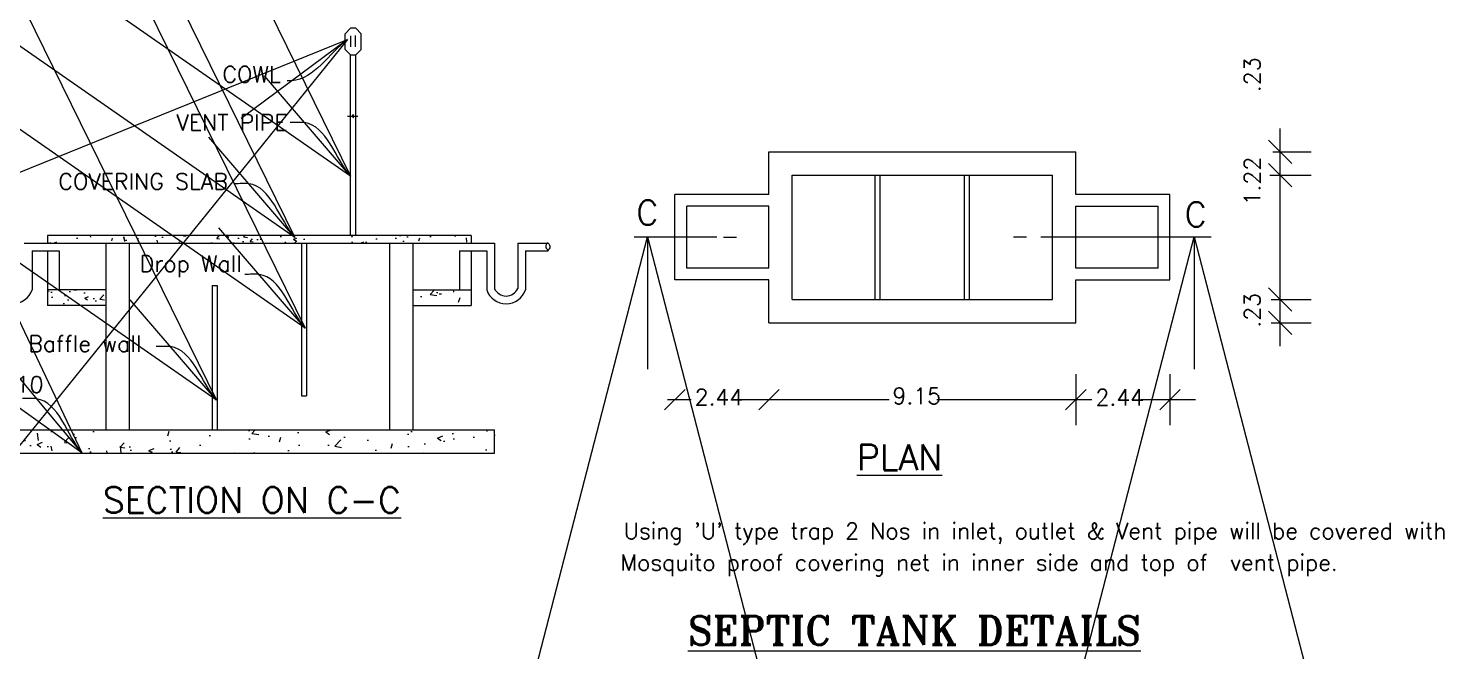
# Model space of a CAD drawing. Header units: metres. Extents: x -1560823 to -1560091, y 43631 to 43698.
# Drawn here: x -1560405.92 to -1560395.23, y 43683.25 to 43687.95 of the extents above; entities that cross this region are included whole.
import ezdxf

# ---------------------------------------------------------------- set-up
doc = ezdxf.new("R2010")
doc.units = ezdxf.units.M
doc.header["$LTSCALE"] = 750
doc.header["$MEASUREMENT"] = 0
doc.linetypes.add('HIDDENX2', pattern=[0.75, 0.5, -0.25])
doc.layers.get('0').update_dxf_attribs({"lineweight": 5})
doc.styles.add('56', font='romant.shx')
doc.styles.add('ROMANS', font='romans__.ttf', dxfattribs={"width": 0.75})
doc.dimstyles.new('Aec_Arch_I$7', dxfattribs={"dimscale": 96, "dimtxt": 0.125, "dimasz": 0.125, "dimexe": 0.125, "dimexo": 0.125, "dimgap": 0.0625, "dimtad": 1, "dimdec": 1, "dimzin": 3, "dimdsep": 46, "dimlunit": 4, "dimtxsty": 'ROMANS', "dimblk": 'OBLIQUE', "dimcen": 0.09375, "dimdle": 0.125, "dimadec": 0, "dimazin": 0, "dimtfac": 0.75, "dimtdec": 1, "dimtofl": 0, "dimtmove": 2, "dimatfit": 3, "dimfxl": 0, "dimfrac": 1, "dimtolj": 1, "dimtzin": 0, "dimarcsym": 0})

# ---------------------------------------------------------------- blocks, each defined once
blk = doc.blocks.new('_Oblique')
at = {"color": 0, "linetype": 'ByBlock', "lineweight": -2}
blk.add_line((-0.5, -0.5), (0.5, 0.5), dxfattribs=at)
blk = doc.blocks.new('A$C7B173BE1')
at = {"linetype": 'HIDDENX2'}
h = blk.add_hatch(dxfattribs=at)
h.set_pattern_fill('AR-CONC', color=256, scale=0.0553379788221808, style=0)
h.set_pattern_definition([(50, (-100.161198298344, -509.8724807600592), (0.3969172879475406, -0.0347257631671347), [0.0415034841166356, -0.456538325282992]), (355, (-100.161198298344, -509.8724807600592), (-0.0767821836102554, 0.4162479236490228), [0.0332027872933085, -0.3652306602263936]), (100.4514, (-100.1281218587237, -509.8753745711213), (0.3201353991372344, 0.381521907777431), [0.0352725328434159, -0.387997873451928]), (46.18419999999995, (-100.161198298344, -509.7618048024169), (0.5905896254700798, -0.0915948770960745), [0.06225522617495299, -0.684807487924484]), (96.63559999999954, (-100.1119825012332, -509.7694377397218), (0.5172234500553641, 0.5390571411019655), [0.0529088009252629, -0.5819967172100889]), (351.1842000000001, (-100.161198298344, -509.7618048024169), (0.5172230292570302, 0.5390575450829803), [0.0498041809399628, -0.5478459903395905]), (20.99999999999998, (-100.1058603195219, -509.7894737918283), (0.330316298089418, -0.2228011564504845), [0.0415034841166356, -0.4565383252829922]), (326, (-100.1058603195219, -509.7894737918283), (0.1346457868498839, 0.4012833783570624), [0.0332027872933085, -0.3652306602263936]), (71.45140000000002, (-100.0783339731601, -509.8080405724504), (0.4649622202635959, 0.178481857964428), [0.035272532843417, -0.3879978734519405]), (37.50000000000001, (-100.161198298344, -509.8724807600592), (0.0067290181602902, 0.1842167303335127), [0, -0.3608036219206188, 0, -0.3707644581086114, 0, -0.3666141096969478]), (7.499999999999996, (-100.161198298344, -509.8724807600592), (0.1455773649173451, 0.2182594695936611), [0, -0.2113910791007205, 0, -0.3525029250972746, 0, -0.1397283965260009]), (327.5, (-100.2846019911171, -509.8724807600592), (0.2954065466771373, -0.0124814101437411), [0, -0.1383449470554521, 0, -0.4316362348130104, 0, -0.5727480808095718]), (317.5, (-100.3399399699378, -509.8724807600592), (0.3227234388845773, 0.0553960739230059), [0, -0.1798484311720876, 0, -0.2866507302988965, 0, -0.4067341443430292])])
h.paths.add_polyline_path([(1.720795212977009, 5.049555517057115), (1.720795212977009, 4.957325552350877), (1.859140160034256, 4.957325552350877), (6.747328289327469, 4.957325552350877), (6.747328289327469, 5.049555517057115)])
h = blk.add_hatch(dxfattribs=at)
h.set_pattern_fill('AR-CONC', color=256, scale=0.0614866431357565, style=0)
h.set_pattern_definition([(50, (-11.32398041978922, 11.07706958137964), (0.4410192088306006, -0.0385841812968164), [0.0461149823518173, -0.5072648058699915]), (355, (-11.32398041978922, 11.07706958137964), (-0.0853135373447282, 0.4624976929433586), [0.0368919858814539, -0.4058118446959929]), (100.4514, (-11.28722882021566, 11.07385423575579), (0.3557059990413717, 0.4239132308638121), [0.0391917031593512, -0.4311087482799226]), (46.18419999999995, (-11.32398041978922, 11.20004286765129), (0.6562106949667555, -0.101772085662305), [0.0691724735277256, -0.7608972088049799]), (96.63559999999954, (-11.26929620077817, 11.19156182619861), (0.5746927222837375, 0.5989523790021832), [0.0587875565836259, -0.6466630191223236]), (351.1842000000001, (-11.32398041978922, 11.20004286765129), (0.5746922547300335, 0.5989528278699784), [0.0553379788221808, -0.6087177670439896]), (20.99999999999998, (-11.26249377665363, 11.16929954608145), (0.3670181089882424, -0.2475568405005384), [0.0461149823518173, -0.5072648058699915]), (326, (-11.26249377665363, 11.16929954608145), (0.1496064298332044, 0.4458704203967355), [0.0368919858814539, -0.4058118446959929]), (71.45140000000002, (-11.23190894735808, 11.14866978983605), (0.5166246891817737, 0.1983131755160312), [0.0391917031593522, -0.4311087482799353]), (37.50000000000001, (-11.32398041978922, 11.07706958137964), (0.0074766868447669, 0.204685255926125), [0, -0.4008929132451322, 0, -0.4119605090095684, 0, -0.4073490107743869]), (7.499999999999996, (-11.32398041978922, 11.07706958137964), (0.1617526276859392, 0.2425105217707349), [0, -0.2348789767785795, 0, -0.3916699167747487, 0, -0.1552537739177789]), (327.5, (-11.46109563398522, 11.07706958137964), (0.3282294963079305, -0.0138682334930457), [0, -0.1537166078393912, 0, -0.4795958164589005, 0, -0.6363867564550795]), (317.5, (-11.52258227711945, 11.07706958137964), (0.3585815987606414, 0.0615511932477843), [0, -0.1998315901912086, 0, -0.3185008114432185, 0, -0.4519268270478102])])
h.paths.add_polyline_path([(2.412519948257795, 4.219485834721353), (2.412519948257795, 4.403945764129503), (1.720795212977009, 4.403945764129503), (1.720795212977009, 4.219485834721353)])
h = blk.add_hatch(dxfattribs=at)
h.set_pattern_fill('AR-CONC', color=256, scale=0.0922299647036347, style=0)
h.set_pattern_definition([(50, (-100.161198298344, -509.8724807600592), (0.6615288132459011, -0.0578762719452247), [0.0691724735277261, -0.7608972088049866]), (355, (-100.161198298344, -509.8724807600592), (-0.1279703060170923, 0.6937465394150376), [0.0553379788221808, -0.6087177670439896]), (100.4514, (-100.1060708989798, -509.877303778495), (0.5335589985620577, 0.6358698462957184), [0.0587875547390268, -0.6466631224198871]), (46.18419999999995, (-100.161198298344, -509.6880208306521), (0.9843160424501328, -0.1526581284934574), [0.1037587102915881, -1.14134581320747]), (96.63559999999954, (-100.0791719698209, -509.7007423928308), (0.8620390834256066, 0.8984285685032753), [0.0881813348754378, -0.9699945286834872]), (351.1842000000001, (-100.161198298344, -509.6880208306521), (0.8620383820950497, 0.8984292418049671), [0.0830069682332713, -0.9130766505659844]), (20.99999999999998, (-100.0689683336377, -509.7341358130043), (0.5505271634823639, -0.3713352607508074), [0.0691724735277261, -0.7608972088049866]), (326, (-100.0689683336377, -509.7341358130043), (0.2244096447498064, 0.668805630595104), [0.0553379788221808, -0.6087177670439896]), (71.45140000000002, (-100.0230910897021, -509.7650804473735), (0.7749370337726603, 0.2974697632740468), [0.0587875547390284, -0.6466631224199036]), (37.50000000000001, (-100.161198298344, -509.8724807600592), (0.0112150302671502, 0.307027883889188), [0, -0.6013393698676986, 0, -0.6179407635143527, 0, -0.6110235161615801]), (7.499999999999996, (-100.161198298344, -509.8724807600592), (0.2426289415289086, 0.3637657826561021), [0, -0.3523184651678673, 0, -0.5875048751621307, 0, -0.2328806608766674]), (327.5, (-100.3668711196337, -509.8724807600592), (0.4923442444618959, -0.0208023502395686), [0, -0.2305749117590868, 0, -0.719393724688351, 0, -0.9545801346826188]), (317.5, (-100.4591010843373, -509.8724807600592), (0.5378723981409625, 0.0923267898716763), [0, -0.2997473852868127, 0, -0.4777512171648279, 0, -0.6778902405717151])])
h.paths.add_polyline_path([(6.747328289327469, 4.219485834721353), (6.747328289327469, 4.403945764129503), (6.055603554049866, 4.403945764129503), (6.055603554049866, 4.219485834721353)])
h = blk.add_hatch(dxfattribs=at)
h.set_pattern_fill('AR-CONC', color=256, scale=0.0922299647036347, style=0)
h.set_pattern_definition([(50, (-11.32398041978922, 11.07706958137964), (0.6615288132459011, -0.0578762719452247), [0.0691724735277261, -0.7608972088049866]), (355, (-11.32398041978922, 11.07706958137964), (-0.1279703060170923, 0.6937465394150376), [0.0553379788221808, -0.6087177670439896]), (100.4514, (-11.26885302042365, 11.07224656294397), (0.5335589985620577, 0.6358698462957184), [0.0587875547390268, -0.6466631224198875]), (46.18419999999995, (-11.32398041978922, 11.26152951078563), (0.9843160424501328, -0.1526581284934574), [0.1037587102915881, -1.14134581320747]), (96.63559999999954, (-11.24195409126832, 11.24880794860701), (0.8620390834256066, 0.8984285685032753), [0.0881813348754378, -0.9699945286834872]), (351.1842000000001, (-11.32398041978922, 11.26152951078563), (0.8620383820950497, 0.8984292418049671), [0.0830069682332713, -0.9130766505659844]), (20.99999999999998, (-11.23175045508787, 11.21541452843348), (0.5505271634823639, -0.3713352607508074), [0.0691724735277261, -0.7608972088049866]), (326, (-11.23175045508787, 11.21541452843348), (0.2244096447498064, 0.668805630595104), [0.0553379788221808, -0.6087177670439896]), (71.45140000000002, (-11.18587321114955, 11.18446989406322), (0.7749370337726603, 0.2974697632740468), [0.0587875547390284, -0.6466631224199036]), (37.50000000000001, (-11.32398041978922, 11.07706958137964), (0.0112150302671502, 0.307027883889188), [0, -0.6013393698676986, 0, -0.6179407635143527, 0, -0.6110235161615801]), (7.499999999999996, (-11.32398041978922, 11.07706958137964), (0.2426289415289086, 0.3637657826561021), [0, -0.3523184651678675, 0, -0.5875048751621307, 0, -0.2328806608766674]), (327.5, (-11.52965324107708, 11.07706958137964), (0.4923442444618959, -0.0208023502395686), [0, -0.2305749117590868, 0, -0.719393724688351, 0, -0.9545801346826188]), (317.5, (-11.62188320578207, 11.07706958137964), (0.5378723981409625, 0.0923267898716763), [0, -0.2997473852868127, 0, -0.4777512171648279, 0, -0.6778902405717151])])
h.paths.add_polyline_path([(6.747328289327469, 2.467116505353486), (7.024018183437418, 2.467116505353486), (7.024018183437418, 2.651576434758339), (7.024018183437418, 2.74380639946571), (1.720795212977009, 2.74380639946571), (1.444105318867968, 2.74380639946571), (1.444105318867968, 2.467116505353486), (1.720795212977009, 2.467116505353486)])
for p, q in [((5.317145126576177, 7.506775047919401), (5.251928693106947, 7.441558614452106)), ((5.251928693106947, 7.257098751708213), (5.251928693106947, 7.441558681116474)), ((5.378631769712684, 7.506775047919401), (5.317145126576177, 7.506775047919401)), ((5.317763836422727, 7.286033740539096), (5.317763836422727, 7.418614314800947)), ((5.3754075643601, 7.286033740539096), (5.3754075643601, 7.422457229997917)), ((5.378631769712684, 7.506775047919401), (5.44384820318237, 7.441558614452106)), ((5.44384820318237, 7.257098751708213), (5.44384820318237, 7.441558681116474)), ((5.317145126576177, 7.191882318238638), (5.251928693106947, 7.257098751708213)), ((5.378631769712684, 7.191882318238638), (5.44384820318237, 7.257098751708213)), ((5.317145126576177, 5.049555517057115), (5.317145126576177, 7.191882318238638)), ((5.317145126576177, 7.191882318238638), (5.378631769712684, 7.191882318238638)), ((5.378631769712684, 5.049555517057115), (5.378631769712684, 7.191882318238638)), ((5.281256142057372, 6.463649888599321), (5.340821327597494, 6.463649888599321)), ((5.340821327597494, 6.463649955264827), (5.348507157988023, 6.484785988842418)), ((5.348507157988023, 6.484785988842418), (5.348507157988023, 6.446356836883067)), ((5.348507157988023, 6.446356770217676), (5.35619298838219, 6.465571346197745)), ((5.35619298838219, 6.465571346197745), (5.40422942833038, 6.465571346197745)), ((16.34895107263173, 3.73702671006356), (16.34895107263173, 6.319465721768324)), ((10.28159120299005, 6.042775760991617), (13.92467480878213, 6.042775760991617)), ((10.28159120299005, 5.535510955121367), (10.28159120299005, 6.042775760991617)), ((13.92467480878213, 5.535510955121367), (13.92467480878213, 6.042775760991617)), ((16.2621246554595, 6.042775827655988), (16.71787093144394, 6.042775827655988)), ((10.55828109710228, 4.290406431622614), (10.55828109710228, 5.76608586688269)), ((10.55828109710228, 5.76608586688269), (13.6479849146699, 5.76608586688269)), ((11.54206738727089, 4.290406431622614), (11.54206738727089, 5.76608586688269)), ((11.60355403040876, 4.290406431622614), (11.60355403040876, 5.76608586688269)), ((12.6027119813657, 4.290406431622614), (12.6027119813657, 5.76608586688269)), ((12.66419862449902, 4.290406431622614), (12.66419862449902, 5.76608586688269)), ((13.6479849146699, 4.290406431622614), (13.6479849146699, 5.76608586688269)), ((16.22879935273477, 5.766085933544782), (16.71787093144394, 5.766085933544782)), ((10.28159120299005, 5.535511021787896), (9.164840047034888, 5.535511021787896)), ((9.164840047034888, 4.520981410046146), (9.164840047034888, 5.535511021787896)), ((10.28159120299005, 5.397166074730649), (9.3065155205918, 5.397166074730649)), ((9.3065155205918, 4.659326290437888), (9.3065155205918, 5.397166074730649)), ((10.28159120299005, 4.659326290437888), (10.28159120299005, 5.3971660080673)), ((15.04142596473639, 5.535511021787896), (13.92467480878213, 5.535511021787896)), ((13.92467480878213, 5.3971660080673), (14.89975049117629, 5.3971660080673)), ((13.92467480878213, 4.659326290437888), (13.92467480878213, 5.3971660080673)), ((14.89975049117629, 4.659326290437888), (14.89975049117629, 5.397166074730649)), ((15.04142596473639, 4.520981410046146), (15.04142596473639, 5.535511021787896)), ((6.747328289327469, 5.049555517057115), (1.720795212977009, 5.049555517057115)), ((1.720795212977009, 5.049555517057115), (1.720795212977009, 4.957325552350877)), ((6.747328289327469, 5.049555517057115), (6.747328289327469, 4.957325552350877)), ((1.444105318867968, 4.957325552350877), (7.024018183437418, 4.957325552350877)), ((2.412519948257795, 4.957325552350877), (2.412519948257795, 2.74380639946571)), ((2.689209842366833, 4.957325552350877), (2.689209842366833, 2.74380639946571)), ((4.73364072663162, 4.957325552350877), (4.73364072663162, 3.147959021510928)), ((4.795127369767667, 4.957325552350877), (4.795127369767667, 3.147959021510928)), ((5.778913659937642, 4.957325552350877), (5.778913659937642, 2.74380639946571)), ((6.055603554049866, 4.957325552350877), (6.055603554049866, 2.74380639946571)), ((7.024018183437418, 4.957325552350877), (7.024018183437418, 4.420749563713229)), ((7.300708077549642, 4.957325552350877), (7.660020648370391, 4.957325552350877)), ((7.300708077549642, 4.957325552350877), (7.300708077549642, 4.420749563713229)), ((8.68424873608592, 5.031828852910166), (9.663650439474168, 5.031828852910166)), ((9.742430200994477, 5.028246149249866), (9.898068266430073, 5.028246149249866)), ((13.18415604206939, 5.031828852910166), (13.33787264991179, 5.031828852910166)), ((13.50888237612844, 5.031828919576697), (15.52998650734707, 5.031828852910166)), ((1.536335283574313, 4.865095587647829), (1.536335283574313, 4.403945764129503)), ((1.536335283574313, 4.865095587647829), (1.859140160034256, 4.865095587647829)), ((1.720795212977009, 4.865095587647829), (1.720795212977009, 4.219485834721353)), ((1.859140160034256, 4.865095587647829), (1.859140160034256, 4.403945764129503)), ((6.608983342271129, 4.865095587647829), (6.608983342271129, 4.403945764129503)), ((6.608983342271129, 4.865095587647829), (6.931788218733345, 4.865095587647829)), ((6.747328289327469, 4.865095587647829), (6.747328289327469, 4.219485834721353)), ((6.931788218733345, 4.865095587647829), (6.931788218733345, 4.403945764129503)), ((7.392938042252807, 4.865095587647829), (7.660020648370391, 4.865095587647829)), ((7.392938042252807, 4.865095587647829), (7.392938042252807, 4.403945764129503)), ((10.28159120299005, 4.659326290437888), (9.3065155205918, 4.659326290437888)), ((14.89975049117629, 4.659326290437888), (13.92467480878213, 4.659326357103394)), ((2.412519948257795, 4.403945764129503), (1.720795212977009, 4.403945764129503)), ((3.67299613254181, 4.45647164574126), (3.67299613254181, 2.74380639946571)), ((3.67299613254181, 4.45647164574126), (3.734482775676497, 4.45647164574126)), ((3.734482775676497, 4.45647164574126), (3.734482775676497, 2.74380639946571)), ((6.055603554049866, 4.403945764129503), (6.747328289327469, 4.403945764129503)), ((10.28159120299005, 4.520981410046146), (9.164840047034888, 4.520981410046146)), ((10.28159120299005, 4.01371653750925), (10.28159120299005, 4.520981343381777)), ((13.92467480878213, 4.520981410046146), (15.04142596473639, 4.520981410046146)), ((13.92467480878213, 4.01371653750925), (13.92467480878213, 4.520981343381777)), ((2.412519948257795, 4.219485834721353), (1.720795212977009, 4.219485834721353)), ((6.055603554049866, 4.219485834721353), (6.747328289327469, 4.219485834721353)), ((10.55828109710228, 4.290406431622614), (13.6479849146699, 4.290406431622614)), ((16.24417101351764, 4.290406498288006), (16.71787093144394, 4.290406498288006)), ((10.28159120299005, 4.01371653750925), (13.92467480878213, 4.01371653750925)), ((16.24224955591944, 4.013716604175784), (16.71787093144394, 4.013716604175784)), ((4.73364072663162, 3.147959021510928), (4.795127369767667, 3.147959021510928)), ((1.344706619375301, 2.74380639946571), (7.024018183437418, 2.74380639946571)), ((7.024018183437418, 2.467116505353486), (7.024018183437418, 2.74380639946571)), ((1.344706619375301, 2.467116505353486), (7.024018183437418, 2.467116505353486))]:
    blk.add_line(p, q)
at = {"linetype": 'ByBlock', "ltscale": 0.5}
for p, q in [((13.92467480878213, 3.401937927167749), (13.92467480878213, 2.79838478674941)), ((15.04142596473639, 3.401937927167749), (15.04142596473639, 2.79838478674941)), ((9.079492485446737, 3.100790288181996), (9.357029141504427, 3.100790288181996)), ((9.935791472333676, 3.100790288181996), (11.71050758019873, 3.100790288183131)), ((12.27526871452073, 3.100790288183131), (14.11538427038385, 3.100790288183131)), ((14.69414660121356, 3.100790288183131), (15.34383146617119, 3.100790288181996))]:
    blk.add_line(p, q, dxfattribs=at)
for centre, radius, start, end in [((1.305760371813903, 4.48080406805036), 0.2430472974836852, 198.4349488229137, 341.5650511770862), ((7.162363130494668, 4.48080406805036), 0.2430472974836852, 198.4349488229137, 341.5650511770862), ((7.162363130494668, 4.48080406805036), 0.1508173327800504, 203.4653033312002, 336.5346966687968)]:
    blk.add_arc(centre, radius, start, end)
blk.add_spline([(7.651232173901462, 4.866724502810371), (7.685818410665433, 4.916682400357104), (7.651232173901462, 4.958954467514445), (7.633939055518113, 4.908996569967712), (7.664682377086593, 4.874410333200898)], degree=3)
at = {"xscale": 0.2766898941109911, "yscale": 0.2766898941109911, "zscale": 0.2766898941109911}
for p, rotation in [((16.34895107263173, 6.042775827655988), 270), ((16.34895107263173, 5.766085933544782), 90), ((16.34895107263173, 4.290406498288006), 270), ((16.34895107263173, 4.013716604175784), 90)]:
    blk.add_blockref('_Oblique', p, dxfattribs=dict(at, rotation=rotation))
at = {"linetype": 'ByBlock', "ltscale": 0.5, "xscale": 0.2419244011461227, "yscale": 0.2419244011461227, "zscale": 0.2419244011461227, "rotation": 180}
for p in [(9.164840047034888, 3.100790288181996), (10.28159120299005, 3.100790288181996), (13.92467480878213, 3.100790288181996)]:
    blk.add_blockref('_Oblique', p, dxfattribs=at)
at = {"linetype": 'ByBlock', "ltscale": 0.5, "xscale": 0.2419244011461227, "yscale": 0.2419244011461227, "zscale": 0.2419244011461227}
blk.add_blockref('_Oblique', (15.04142596473639, 3.100790288181996), dxfattribs=at)
at = {"color": 4, "style": 'ROMANS'}
for s, p in [('COWL', (3.796478504253626, 6.863856980867808)), ('VENT PIPE', (3.249637492624515, 6.292805818673514)), ('COVERING SLAB', (1.849435329650076, 5.593610376723403)), ('Drop Wall', (2.814768534953143, 4.618033114443107)), ('Baffle wall', (1.491869149856938, 3.668206146752821)), ("Using 'U' type trap 2 Nos in inlet, outlet & Vent pipe will be covered with", (8.558621980204862, 1.44746433191409)), ('Mosquito proof covering net in inner side and top of  vent pipe.', (8.520502700066572, 1.072000906776394))]:
    blk.add_text(s, height=0.1922738569724393, dxfattribs=at).set_placement(p)
at = {"style": 'ROMANS'}
blk.add_text('.23       1.22     .23', height=0.1922738569724393, rotation=90, dxfattribs=at).set_placement((16.11289937305082, 3.954441551555417))
at = {"linetype": 'HIDDENX2', "style": 'ROMANS'}
for p in [(8.7067252837046, 5.174367601831705), (15.21570351264699, 5.15325976238671)]:
    blk.add_text('C', height=0.2920615548948433, dxfattribs=at).set_placement(p)
at = {"color": 4, "style": 'ROMANS'}
blk.add_text('P.C.C 1:5:10', height=0.1922738569724393, rotation=359.2074751349386, dxfattribs=at).set_placement((0.0304366263026168, 3.205092837732646))
at = {"style": 'ROMANS'}
for s, p in [('2.44', (9.399870936420028, 3.034026326564117)), ('9.15', (11.74822022391754, 3.048501439010918)), ('2.44', (14.158226065299, 3.032553781954447))]:
    blk.add_text(s, height=0.1922738569724393, dxfattribs=at).set_placement(p)
at = {"color": 2}
for s, height, style, p in [('%%UPLAN', 0.303590300482799, 'ROMANS', (11.32488436545735, 2.264399049648885)), ('%%USECTION ON C-C', 0.303590300482799, 'ROMANS', (2.375948120435166, 1.757513097846014)), ('%%USEPTIC TANK DETAILS', 0.3417847458292135, '56', (9.320940527701623, 0.190743173329281))]:
    blk.add_text(s, height=height, dxfattribs=dict(at, style=style)).set_placement(p)
at = {"path_type": 1}
for points, override in [([(5.27963547469471, 7.373814789069455), (4.618624087679564, 6.883987711854102), (4.563550500487052, 6.882066254255732)], {"dimasz": 0.0666666666666667, "dimtxsty": 'ROMANS', "dimldrblk": 'Open30'}), ([(5.317145126576177, 5.751210803556205), (4.770148420992422, 6.387657009309009), (4.601060152369877, 6.387657009309009)], {"dimasz": 0.0666666666666667, "dimtxsty": 'ROMANS', "dimldrblk": 'Open30'}), ([(4.655974119109941, 5.025996696356624), (4.108977413525733, 5.66244290210841), (3.93988914490137, 5.66244290210841)], {"dimasz": 0.0666666666666667, "dimtxsty": 'ROMANS', "dimldrblk": 'Open30'}), ([(8.842468845607527, 5.031828852910166), (8.842468845607527, 4.237586682149069)], {"dimasz": 0.1666666666666666, "dimtxsty": 'ROMANS', "dimldrblk": 'Open30'}), ([(15.32885793327887, 5.031828852910166), (15.32885793327887, 4.224136478964284)], {"dimasz": 0.1666666666666666, "dimtxsty": 'ROMANS', "dimldrblk": 'Open30'}), ([(4.777773789318871, 3.95009532657616), (4.230777083737391, 4.586541532326691), (4.06168881511212, 4.586541532326691)], {"dimasz": 0.0666666666666667, "dimtxsty": 'ROMANS', "dimldrblk": 'Open30'}), ([(3.726171946258997, 3.093568490110669), (3.179175240677523, 3.730014695857903), (3.010086972051339, 3.730014695857903)], {"dimasz": 0.0666666666666667, "dimtxsty": 'ROMANS', "dimldrblk": 'Open30'}), ([(2.128605788291224, 2.468010710146018), (1.590464560311374, 3.111961940818558), (1.421392467163059, 3.114300723623498)], {"dimasz": 0.0666666666666667, "dimtxsty": 'ROMANS', "dimldrblk": 'Open30'})]:
    blk.add_leader(points, dimstyle='Aec_Arch_I$7', override=override, dxfattribs=at)

msp = doc.modelspace()

# ---------------------------------------------------------------- block references
at = {"color": 0, "ltscale": 3, "xscale": 0.6366588942796624, "yscale": 0.6366588942796624, "zscale": 0.6366588942796624}
msp.add_blockref('A$C7B173BE1', (-1560406.871820445, 43683.16842020971), dxfattribs=at)

doc.saveas('drawing.dxf')
